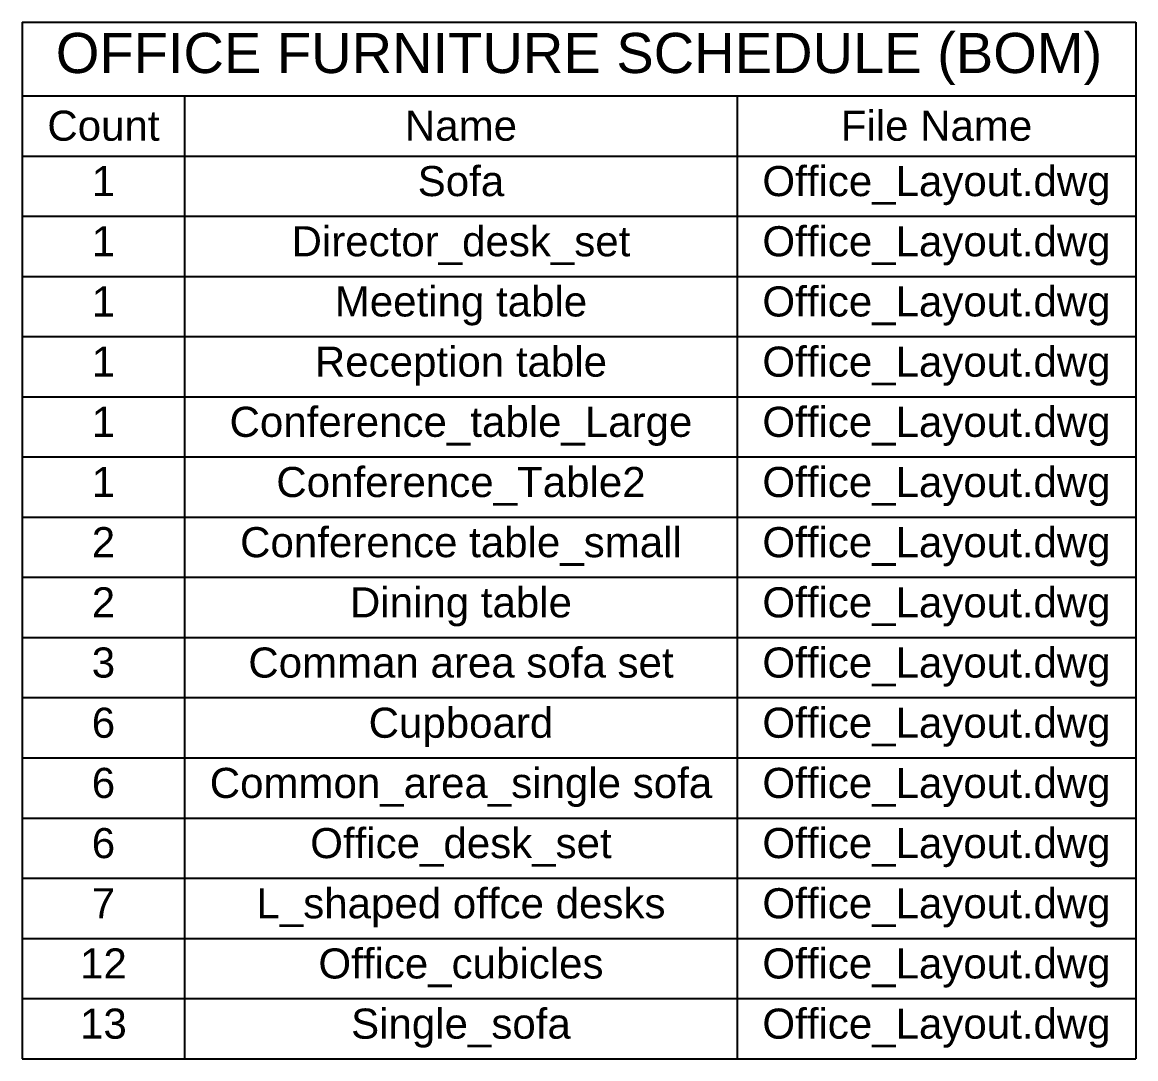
# Model space of a CAD drawing. Header units: millimetres. Extents: x 6919 to 14039, y 2520 to 4279.
# Drawn here: x 6919 to 7691, y 2520 to 3239 of the extents above; entities that cross this region are included whole.
import ezdxf

# ---------------------------------------------------------------- set-up
doc = ezdxf.new("R2010")
doc.units = ezdxf.units.MM
doc.styles.get("Standard").update_dxf_attribs({"font": 'arial.ttf'})

# ---------------------------------------------------------------- blocks, each defined once
blk = doc.blocks.new('*T27')
at = {"color": 0, "linetype": 'ByBlock', "lineweight": -2, "transparency": 16777216}
for p, q in [((0, 0), (771.96, 0)), ((0, 0), (0, -718.75)), ((771.96, 0), (771.96, -718.75)), ((0, -51.01), (771.96, -51.01)), ((112.57, -51.01), (112.57, -718.75)), ((495.73, -51.01), (495.73, -718.75)), ((0, -92.74), (771.96, -92.74)), ((0, -134.48), (771.96, -134.48)), ((0, -176.21), (771.96, -176.21)), ((0, -217.94), (771.96, -217.94)), ((0, -259.68), (771.96, -259.68)), ((0, -301.41), (771.96, -301.41)), ((0, -343.15), (771.96, -343.15)), ((0, -384.88), (771.96, -384.88)), ((0, -426.61), (771.96, -426.61)), ((0, -468.35), (771.96, -468.35)), ((0, -510.08), (771.96, -510.08)), ((0, -551.81), (771.96, -551.81)), ((0, -593.55), (771.96, -593.55)), ((0, -635.28), (771.96, -635.28)), ((0, -677.02), (771.96, -677.02)), ((0, -718.75), (771.96, -718.75))]:
    blk.add_line(p, q, dxfattribs=at)
at = {"color": 0, "transparency": 16777216}
for s, insert, char_height, width, attachment_point in [('OFFICE FURNITURE SCHEDULE (BOM)', (385.98, -25.5), 27.8226, 758.0513, 5), ('Count', (56.28, -71.87), 20.867, 98.6553, 5), ('Name', (304.15, -71.87), 20.867, 369.2564, 5), ('File Name', (633.85, -71.87), 20.867, 262.317, 5), ('1', (56.28, -99.7), 20.87, 98.6553, 2), ('Sofa', (304.15, -99.7), 20.867, 369.2564, 2), ('Office_Layout.dwg', (633.85, -99.7), 20.8669, 262.317, 2), ('1', (56.28, -141.43), 20.87, 98.6553, 2), ('Director_desk_set', (304.15, -141.43), 20.8669, 369.2564, 2), ('Office_Layout.dwg', (633.85, -141.43), 20.8669, 262.317, 2), ('1', (56.28, -183.17), 20.87, 98.6553, 2), ('Meeting table', (304.15, -183.17), 20.8669, 369.2564, 2), ('Office_Layout.dwg', (633.85, -183.17), 20.8669, 262.317, 2), ('Reception table', (304.15, -224.9), 20.8669, 369.2564, 2), ('Office_Layout.dwg', (633.85, -224.9), 20.8669, 262.317, 2), ('1', (56.28, -224.9), 20.87, 98.6553, 2), ('1', (56.28, -266.63), 20.87, 98.6553, 2), ('Conference_table_Large', (304.15, -266.63), 20.8669, 369.2564, 2), ('Office_Layout.dwg', (633.85, -266.63), 20.8669, 262.317, 2), ('1', (56.28, -308.37), 20.87, 98.6553, 2), ('Conference_Table2', (304.15, -308.37), 20.8669, 369.2564, 2), ('Office_Layout.dwg', (633.85, -308.37), 20.8669, 262.317, 2), ('2', (56.28, -350.1), 20.87, 98.6553, 2), ('Conference table_small', (304.15, -350.1), 20.8669, 369.2564, 2), ('Office_Layout.dwg', (633.85, -350.1), 20.8669, 262.317, 2), ('2', (56.28, -391.83), 20.87, 98.6553, 2), ('Dining table', (304.15, -391.83), 20.8669, 369.2564, 2), ('Office_Layout.dwg', (633.85, -391.83), 20.8669, 262.317, 2), ('3', (56.28, -433.57), 20.87, 98.6553, 2), ('Comman area sofa set', (304.15, -433.57), 20.8669, 369.2564, 2), ('Office_Layout.dwg', (633.85, -433.57), 20.8669, 262.317, 2), ('6', (56.28, -475.3), 20.87, 98.6553, 2), ('Cupboard', (304.15, -475.3), 20.867, 369.2564, 2), ('Office_Layout.dwg', (633.85, -475.3), 20.8669, 262.317, 2), ('6', (56.28, -517.04), 20.87, 98.6553, 2), ('Common_area_single sofa', (304.15, -517.04), 20.8669, 369.2564, 2), ('Office_Layout.dwg', (633.85, -517.04), 20.8669, 262.317, 2), ('6', (56.28, -558.77), 20.87, 98.6553, 2), ('Office_desk_set', (304.15, -558.77), 20.8669, 369.2564, 2), ('Office_Layout.dwg', (633.85, -558.77), 20.8669, 262.317, 2), ('7', (56.28, -600.5), 20.87, 98.6553, 2), ('L_shaped offce desks', (304.15, -600.5), 20.8669, 369.2564, 2), ('Office_Layout.dwg', (633.85, -600.5), 20.8669, 262.317, 2), ('12', (56.28, -642.24), 20.867, 98.6553, 2), ('Office_cubicles', (304.15, -642.24), 20.8669, 369.2564, 2), ('Office_Layout.dwg', (633.85, -642.24), 20.8669, 262.317, 2), ('13', (56.28, -683.97), 20.867, 98.6553, 2), ('Single_sofa', (304.15, -683.97), 20.8669, 369.2564, 2), ('Office_Layout.dwg', (633.85, -683.97), 20.8669, 262.317, 2)]:
    blk.add_mtext(s, dxfattribs=dict(at, insert=insert, char_height=char_height, width=width, attachment_point=attachment_point))

msp = doc.modelspace()

# ---------------------------------------------------------------- block references
msp.add_blockref('*T27', (6919.33, 3239.17))

doc.saveas('drawing.dxf')
